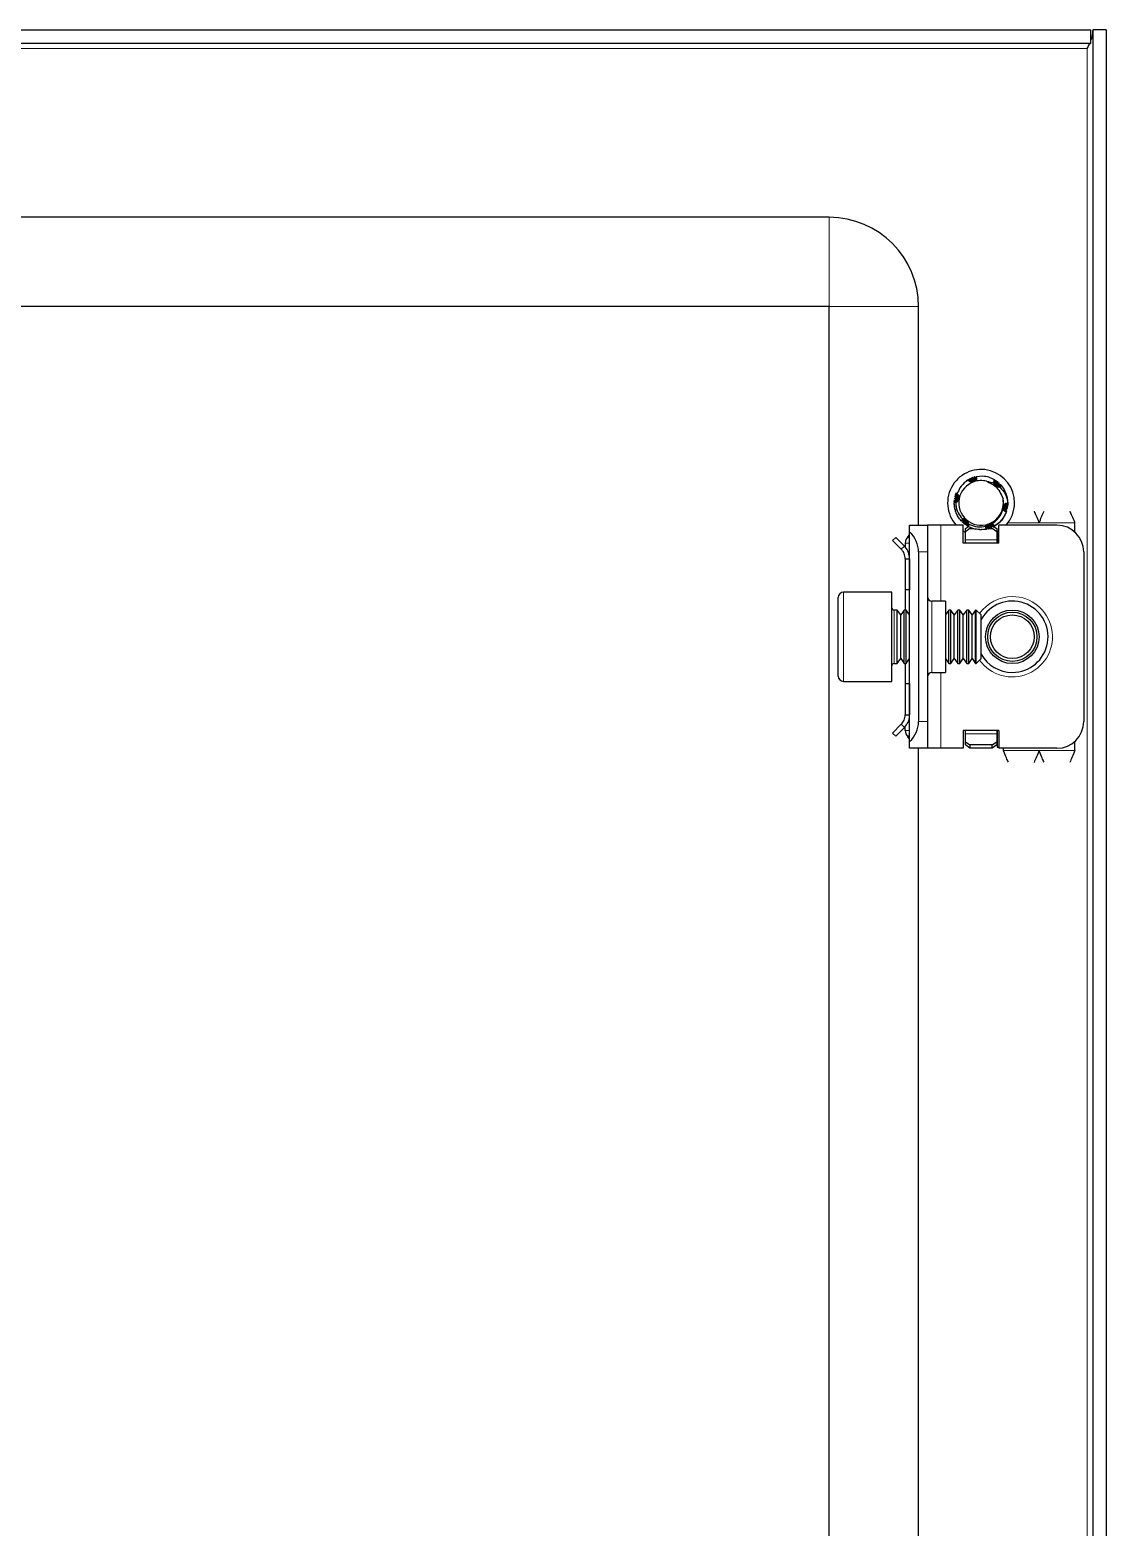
# Model space of a CAD drawing. Header units: millimetres. Extents: x -222 to 959, y -583 to 1023.
# Drawn here: x 838 to 958.6, y 632.6 to 800.4 of the extents above; entities that cross this region are included whole.
import ezdxf

# ---------------------------------------------------------------- set-up
doc = ezdxf.new("R2010")
doc.units = ezdxf.units.MM

msp = doc.modelspace()

# ---------------------------------------------------------------- linework, layer by layer
at = {"color": 7, "linetype": 'Continuous', "lineweight": 25}
for p, q in [((714.29, 800.39), (956.89, 800.39)), ((956.89, 798.89), (956.89, 800.39)), ((957.09, 800.39), (957.09, -360.61)), ((958.59, 800.39), (957.09, 800.39)), ((958.59, 800.39), (958.59, -360.61)), ((714.29, 798.89), (956.89, 798.89)), ((956.73, 798.89), (956.49, 798.29)), ((927.59, 779.39), (743.59, 779.39)), ((927.59, 769.39), (743.59, 769.39)), ((927.59, -329.61), (927.59, 769.39)), ((937.59, 744.89), (937.59, 769.39)), ((942.96, 749.91), (943.17, 750.02)), ((943.14, 750.01), (943.1, 749.99)), ((943.14, 749.94), (943.1, 749.99)), ((943.14, 750.01), (943.36, 750.1)), ((943.32, 750.11), (943.28, 750.09)), ((943.51, 750.19), (943.47, 750.17)), ((943.51, 750.19), (943.74, 750.26)), ((943.71, 750.26), (943.66, 750.24)), ((943.9, 750.31), (943.85, 750.3)), ((944.79, 750.38), (944.04, 750.31)), ((946.28, 749.86), (946.24, 749.89)), ((941.67, 748.09), (941.75, 748.33)), ((941.72, 748.28), (941.71, 748.24)), ((946.45, 749.74), (946.41, 749.77)), ((946.61, 749.61), (946.57, 749.64)), ((946.75, 749.47), (946.72, 749.5)), ((946.75, 749.47), (946.87, 749.33)), ((946.86, 749.35), (946.85, 749.36)), ((946.88, 748.26), (947.05, 747.84)), ((941.59, 747.48), (941.62, 747.74)), ((941.59, 747.28), (941.61, 747.52)), ((941.59, 747.48), (941.59, 747.43)), ((941.59, 747.28), (941.59, 747.23)), ((941.6, 747.69), (941.6, 747.64)), ((941.6, 747.08), (941.61, 747.03)), ((941.63, 747.89), (941.62, 747.84)), ((941.63, 746.89), (941.64, 746.84)), ((941.67, 748.09), (941.66, 748.04)), ((941.67, 746.7), (941.68, 746.66)), ((941.72, 746.52), (941.73, 746.48)), ((947.48, 746.59), (947.49, 746.63)), ((947.58, 747.19), (947.52, 746.88)), ((947.53, 746.78), (947.54, 746.83)), ((947.56, 746.99), (947.57, 747.03)), ((947.58, 747.19), (947.58, 747.24)), ((947.59, 747.39), (947.59, 747.38)), ((936.59, 744.89), (938.59, 744.89)), ((936.59, 744.12), (936.59, 744.89)), ((938.59, 744.89), (938.59, 741.89)), ((940.09, 744.89), (938.59, 744.89)), ((942.59, 744.89), (940.09, 744.89)), ((941.77, 746.35), (941.78, 746.34)), ((942.36, 745.38), (942.39, 745.34)), ((942.5, 745.24), (942.53, 745.2)), ((942.59, 742.89), (942.59, 744.89)), ((942.65, 745.1), (942.68, 745.07)), ((942.81, 744.97), (942.85, 744.94)), ((942.98, 744.86), (943.02, 744.83)), ((943.16, 744.75), (943.02, 744.87)), ((946.59, 742.89), (946.59, 744.89)), ((953.09, 744.89), (946.59, 744.89)), ((946.83, 745.46), (946.71, 745.27)), ((947.36, 746.27), (947.25, 746.08)), ((947.37, 746.27), (947.27, 746.09)), ((947.42, 746.41), (947.44, 746.45)), ((955.09, 744.12), (955.09, 745.14)), ((935.03, 743.53), (934.67, 743.17)), ((935.65, 742.2), (934.67, 743.17)), ((936, 742.55), (935.03, 743.53)), ((936.38, 743.59), (936.59, 743.8)), ((936.59, 720.65), (936.59, 744.12)), ((942.84, 744.07), (942.59, 744.22)), ((942.84, 744.51), (943.18, 744.75)), ((943.34, 744.51), (942.84, 744.16)), ((942.84, 744.16), (942.84, 744.51)), ((942.84, 743.24), (942.84, 744.16)), ((942.84, 742.89), (942.84, 743.24)), ((943.16, 744.75), (943.2, 744.73)), ((943.34, 744.51), (943.74, 744.51)), ((943.51, 744.59), (943.56, 744.57)), ((943.69, 744.53), (943.73, 744.51)), ((943.87, 744.48), (943.91, 744.46)), ((945.04, 744.43), (944.85, 744.4)), ((945.19, 744.45), (945.23, 744.46)), ((945.43, 744.51), (945.84, 744.51)), ((946.34, 744.16), (945.84, 744.51)), ((945.93, 744.8), (946.34, 744.51)), ((946.34, 744.51), (946.34, 744.16)), ((946.34, 744.16), (946.34, 743.24)), ((946.34, 743.24), (946.34, 742.89)), ((946.59, 744.22), (946.39, 744.1)), ((946.39, 744.1), (946.39, 742.89)), ((935.65, 742.2), (936, 742.55)), ((936.09, 742.89), (936.09, 742.49)), ((937.59, 741.89), (937.59, 722.89)), ((938.59, 741.89), (938.59, 722.89)), ((946.59, 742.89), (942.59, 742.89)), ((956.09, 741.89), (956.09, 722.89)), ((936.09, 741.14), (936.59, 741.14)), ((936.09, 741.14), (936.09, 737.64)), ((936.59, 741.14), (936.59, 737.64)), ((928.59, 727.99), (928.59, 736.79)), ((934.59, 737.39), (929.19, 737.39)), ((934.59, 727.39), (934.59, 737.39)), ((936.59, 737.64), (936.09, 737.64)), ((936.09, 737.64), (936.09, 735.39)), ((935.2, 735.39), (934.84, 735.39)), ((935.59, 734.83), (935.2, 735.39)), ((935.2, 734.92), (935.2, 735.39)), ((935.2, 729.39), (935.2, 734.92)), ((935.98, 735.39), (935.59, 734.83)), ((935.59, 734.45), (935.59, 734.83)), ((936.2, 735.39), (935.98, 735.39)), ((935.98, 734.92), (935.98, 735.39)), ((935.98, 729.39), (935.98, 734.92)), ((936.59, 734.83), (936.2, 735.39)), ((936.2, 734.92), (936.2, 735.39)), ((936.2, 729.39), (936.2, 734.92)), ((940.59, 736.39), (939.09, 736.39)), ((940.59, 736.39), (940.59, 728.39)), ((940.98, 735.39), (940.59, 734.83)), ((941.2, 735.39), (940.98, 735.39)), ((940.98, 734.92), (940.98, 735.39)), ((940.98, 729.39), (940.98, 734.92)), ((941.59, 734.83), (941.2, 735.39)), ((941.2, 734.92), (941.2, 735.39)), ((941.2, 729.39), (941.2, 734.92)), ((941.98, 735.39), (941.59, 734.83)), ((941.59, 734.45), (941.59, 734.83)), ((942.2, 735.39), (941.98, 735.39)), ((941.98, 734.92), (941.98, 735.39)), ((941.98, 729.39), (941.98, 734.92)), ((942.59, 734.83), (942.2, 735.39)), ((942.2, 734.92), (942.2, 735.39)), ((942.2, 729.39), (942.2, 734.92)), ((942.98, 735.39), (942.59, 734.83)), ((942.59, 734.45), (942.59, 734.83)), ((943.2, 735.39), (942.98, 735.39)), ((942.98, 734.92), (942.98, 735.39)), ((942.98, 729.39), (942.98, 734.92)), ((943.59, 734.83), (943.2, 735.39)), ((943.2, 734.92), (943.2, 735.39)), ((943.2, 729.39), (943.2, 734.92)), ((943.98, 735.39), (943.59, 734.83)), ((943.59, 734.45), (943.59, 734.83)), ((944.03, 735.39), (943.98, 735.39)), ((943.98, 734.92), (943.98, 735.39)), ((943.98, 729.39), (943.98, 734.92)), ((944.59, 734.83), (944.03, 735.39)), ((944.03, 729.39), (944.03, 735.39)), ((944.59, 729.94), (944.59, 734.83)), ((935.59, 729.94), (935.59, 734.45)), ((941.59, 729.94), (941.59, 734.45)), ((942.59, 729.94), (942.59, 734.45)), ((943.59, 729.94), (943.59, 734.45)), ((935.2, 729.39), (935.59, 729.94)), ((935.59, 729.94), (935.98, 729.39)), ((936.2, 729.39), (936.59, 729.94)), ((940.59, 729.94), (940.98, 729.39)), ((941.2, 729.39), (941.59, 729.94)), ((941.59, 729.94), (941.98, 729.39)), ((942.2, 729.39), (942.59, 729.94)), ((942.59, 729.94), (942.98, 729.39)), ((943.2, 729.39), (943.59, 729.94)), ((943.59, 729.94), (943.98, 729.39)), ((944.03, 729.39), (944.59, 729.94)), ((934.84, 729.39), (935.2, 729.39)), ((935.98, 729.39), (936.2, 729.39)), ((936.09, 729.39), (936.09, 727.14)), ((939.09, 728.39), (940.59, 728.39)), ((940.98, 729.39), (941.2, 729.39)), ((941.98, 729.39), (942.2, 729.39)), ((942.98, 729.39), (943.2, 729.39)), ((943.98, 729.39), (944.03, 729.39)), ((929.19, 727.39), (934.59, 727.39)), ((936.09, 727.14), (936.59, 727.14)), ((936.09, 727.14), (936.09, 723.64)), ((936.59, 727.14), (936.59, 723.64)), ((936.09, 723.64), (936.59, 723.64)), ((935.65, 722.58), (934.67, 721.6)), ((935.03, 721.25), (934.67, 721.6)), ((936, 722.22), (935.03, 721.25)), ((935.65, 722.58), (936, 722.22)), ((936.09, 721.89), (936.09, 722.35)), ((938.59, 722.89), (938.59, 719.89)), ((946.59, 721.89), (942.59, 721.89)), ((942.59, 721.89), (942.59, 719.89)), ((942.84, 721.53), (942.84, 721.89)), ((942.84, 720.62), (942.84, 721.53)), ((946.34, 721.89), (946.34, 721.53)), ((946.34, 721.53), (946.34, 720.62)), ((946.39, 721.89), (946.39, 720.01)), ((946.59, 721.89), (946.59, 719.89)), ((936.59, 720.97), (936.38, 721.18)), ((936.59, 719.89), (936.59, 720.65)), ((938.59, 719.89), (936.59, 719.89)), ((937.59, -280.11), (937.59, 719.89)), ((940.09, 719.89), (938.59, 719.89)), ((942.59, 719.89), (940.09, 719.89)), ((942.84, 720.27), (942.84, 720.62)), ((942.84, 720.62), (943.34, 720.27)), ((943.34, 719.91), (942.84, 720.27)), ((943.34, 720.27), (943.34, 719.91)), ((945.84, 720.27), (943.34, 720.27)), ((945.84, 719.91), (943.34, 719.91)), ((945.84, 720.27), (946.34, 720.62)), ((945.84, 719.91), (945.84, 720.27)), ((946.34, 720.27), (945.84, 719.91)), ((946.34, 720.62), (946.34, 720.27)), ((946.39, 720.01), (946.59, 720.01)), ((953.09, 719.89), (946.59, 719.89)), ((947.09, 719.64), (947.09, 719.89)), ((955.09, 719.64), (955.09, 720.65))]:
    msp.add_line(p, q, dxfattribs=at)
at = {"color": 8, "linetype": 'Continuous', "lineweight": 18}
for p, q in [((714.69, 798.29), (956.49, 798.29)), ((956.49, 798.29), (956.49, -358.51)), ((927.59, 769.39), (927.59, 779.39)), ((927.59, 769.39), (937.59, 769.39)), ((940.09, 744.89), (940.09, 736.39)), ((947.59, 745.14), (951.09, 745.14)), ((955.09, 745.14), (951.09, 745.14)), ((936.59, 743.39), (936.38, 743.59)), ((946.34, 743.24), (942.84, 743.24)), ((936.59, 742.89), (936.09, 742.89)), ((938.59, 741.89), (937.59, 741.89)), ((929.19, 737.39), (929.19, 727.39)), ((934.84, 735.39), (934.84, 730.77)), ((939.09, 736.39), (939.09, 728.39)), ((934.84, 730.77), (934.84, 729.39)), ((940.09, 728.39), (940.09, 719.89)), ((936.59, 721.89), (936.09, 721.89)), ((936.59, 721.39), (936.38, 721.18)), ((937.59, 722.89), (938.59, 722.89)), ((942.84, 721.53), (946.34, 721.53)), ((951.09, 719.64), (947.09, 719.64)), ((955.09, 719.64), (951.09, 719.64))]:
    msp.add_line(p, q, dxfattribs=at)
at = {"color": 7, "linetype": 'Continuous', "lineweight": 25}
for radius in [3, 2.76, 2.45]:
    msp.add_circle((948.09, 732.39), radius, dxfattribs=at)
for centre, radius, start, end in [((927.59, 769.39), 10, 0, 90), ((944.59, 747.39), 3.75, 0, 221.8103), ((944.59, 747.39), 2.5, 75.8881, 108.5944), ((944.59, 747.39), 3, 59.9286, 86.2193), ((944.59, 747.39), 2.5, 108.5944, 168.5944), ((944.59, 747.39), 3, 0, 40.7437), ((944.59, 747.39), 2.5, 168.5944, 228.5944), ((944.59, 747.39), 2.5, 288.5944, 348.5944), ((944.59, 747.39), 2.5, 348.5944, 10.5165), ((944.59, 747.39), 3.75, 318.1897, 0), ((944.59, 747.39), 2.5, 228.5944, 288.5944), ((953.09, 741.89), 3, 360, 90), ((937.09, 742.89), 1, 135, 180), ((934.59, 741.89), 3, 360, 48.1897), ((929.19, 736.79), 0.6, 90, 180), ((939.09, 736.89), 0.5, 180, 270), ((934.84, 735.64), 0.25, 180, 270), ((948.09, 732.39), 4, 270, 151.045), ((948.09, 732.39), 4, 208.955, 270), ((934.84, 729.14), 0.25, 90, 180), ((939.09, 727.89), 0.5, 90, 180), ((929.19, 727.99), 0.6, 180, 270), ((937.09, 721.89), 1, 180, 225), ((934.59, 722.89), 3, 311.8103, 360), ((953.09, 722.89), 3, 270, 360)]:
    msp.add_arc(centre, radius, start, end, dxfattribs=at)
at = {"color": 8, "linetype": 'Continuous', "lineweight": 18}
for start, end in [(215.4622, 90), (90, 144.5378)]:
    msp.add_arc((948.09, 732.39), 4.5, start, end, dxfattribs=at)
at = {"color": 7, "linetype": 'Continuous', "lineweight": 25}
for points, knots in [([(957.09, 800.39), (957.08, 800.21), (957.05, 799.84), (956.97, 799.47), (956.89, 799.28), (956.89, 799.27)], [0, 0, 0, 0, 0.48755, 0.97507, 1, 1, 1, 1]), ([(943.13, 749.94), (943.05, 749.89), (942.7, 749.66), (942.21, 749.15), (941.99, 748.6), (941.89, 748.36)], [0, 0, 0, 0, 0.128781, 0.613629, 1, 1, 1, 1]), ([(943.79, 749.76), (943.78, 749.75), (943.73, 749.74), (943.65, 749.73), (943.55, 749.73), (943.46, 749.74), (943.38, 749.76), (943.3, 749.8), (943.22, 749.85), (943.16, 749.89), (943.13, 749.93), (943.13, 749.94)], [0, 0, 0, 0, 0.04296, 0.1733, 0.274263, 0.401081, 0.527716, 0.654259, 0.780759, 0.936852, 1, 1, 1, 1]), ([(943.14, 750.01), (943.17, 750), (943.23, 749.96), (943.3, 749.89), (943.34, 749.82), (943.36, 749.78), (943.36, 749.77)], [0, 0, 0, 0, 0.319514, 0.608493, 0.891527, 1, 1, 1, 1]), ([(943.43, 749.75), (943.43, 749.75), (943.43, 749.79), (943.42, 749.85), (943.39, 749.94), (943.34, 750.02), (943.3, 750.07), (943.28, 750.09)], [0, 0, 0, 0, 0.00279, 0.269575, 0.536371, 0.765499, 1, 1, 1, 1]), ([(943.32, 750.11), (943.35, 750.09), (943.41, 750.04), (943.47, 749.97), (943.51, 749.89), (943.54, 749.81), (943.54, 749.75), (943.54, 749.73)], [0, 0, 0, 0, 0.234253, 0.442787, 0.646465, 0.841043, 1, 1, 1, 1]), ([(943.58, 749.73), (943.58, 749.76), (943.59, 749.82), (943.58, 749.92), (943.56, 750.01), (943.52, 750.1), (943.49, 750.15), (943.47, 750.17)], [0, 0, 0, 0, 0.181695, 0.396783, 0.61186, 0.803681, 1, 1, 1, 1]), ([(943.51, 750.19), (943.54, 750.16), (943.59, 750.12), (943.64, 750.03), (943.67, 749.95), (943.69, 749.87), (943.69, 749.8), (943.68, 749.75), (943.68, 749.73)], [0, 0, 0, 0, 0.208724, 0.39105, 0.568219, 0.73683, 0.894853, 1, 1, 1, 1]), ([(943.7, 749.74), (943.7, 749.74), (943.72, 749.78), (943.73, 749.86), (943.74, 749.96), (943.73, 750.06), (943.71, 750.15), (943.68, 750.21), (943.66, 750.24)], [0, 0, 0, 0, 0.043388, 0.23288, 0.422274, 0.611632, 0.803279, 1, 1, 1, 1]), ([(943.71, 750.26), (943.73, 750.23), (943.77, 750.18), (943.81, 750.09), (943.83, 750), (943.83, 749.92), (943.82, 749.85), (943.8, 749.79), (943.79, 749.76), (943.78, 749.76)], [0, 0, 0, 0, 0.198483, 0.367712, 0.531083, 0.685778, 0.830503, 0.965152, 1, 1, 1, 1]), ([(944.04, 750.31), (944.05, 750.29), (944.07, 750.25), (944.08, 750.17), (944.09, 750.09), (944.07, 750.02), (944.03, 749.93), (943.97, 749.85), (943.88, 749.79), (943.82, 749.77), (943.79, 749.76)], [0, 0, 0, 0, 0.098631, 0.238541, 0.378532, 0.49895, 0.601027, 0.777401, 0.9101, 1, 1, 1, 1]), ([(943.81, 749.78), (943.82, 749.8), (943.85, 749.85), (943.88, 749.93), (943.9, 750.03), (943.9, 750.16), (943.87, 750.24), (943.85, 750.3)], [0, 0, 0, 0, 0.13286, 0.29106, 0.491007, 0.69089, 1, 1, 1, 1]), ([(943.9, 750.31), (943.91, 750.28), (943.94, 750.23), (943.97, 750.15), (943.97, 750.06), (943.97, 749.98), (943.94, 749.89), (943.9, 749.83), (943.87, 749.79)], [0, 0, 0, 0, 0.16279, 0.324686, 0.479688, 0.626058, 0.76302, 1, 1, 1, 1]), ([(943.89, 749.81), (943.9, 749.81), (943.92, 749.84), (943.96, 749.89), (944, 749.97), (944.03, 750.06), (944.05, 750.16), (944.05, 750.24), (944.04, 750.29), (944.04, 750.31)], [0, 0, 0, 0, 0.036757, 0.196192, 0.355485, 0.51469, 0.719746, 0.882005, 1, 1, 1, 1]), ([(946.05, 749.57), (946.05, 749.59), (946.04, 749.64), (946.03, 749.71), (946.03, 749.8), (946.05, 749.89), (946.08, 749.95), (946.09, 749.98)], [0, 0, 0, 0, 0.113604, 0.31095, 0.508229, 0.75166, 1, 1, 1, 1]), ([(946.11, 749.97), (946.11, 749.94), (946.11, 749.87), (946.08, 749.77), (946.05, 749.71), (946.04, 749.69), (946.04, 749.69)], [0, 0, 0, 0, 0.357139, 0.680979, 0.998183, 1, 1, 1, 1]), ([(946.05, 749.6), (946.07, 749.62), (946.12, 749.65), (946.17, 749.73), (946.22, 749.81), (946.23, 749.86), (946.24, 749.89)], [0, 0, 0, 0, 0.228254, 0.510351, 0.752319, 1, 1, 1, 1]), ([(946.08, 749.97), (946.13, 749.95), (946.19, 749.94), (946.23, 749.89), (946.24, 749.89)], [0, 0, 0, 0, 0.802453, 1, 1, 1, 1]), ([(941.71, 748.22), (941.72, 748.24), (941.74, 748.36), (941.79, 748.46), (941.83, 748.54)], [0, 0, 0, 0, 0.218168, 1, 1, 1, 1]), ([(942.13, 747.93), (942.12, 747.95), (942.1, 747.99), (942.04, 748.06), (941.97, 748.13), (941.88, 748.18), (941.8, 748.22), (941.74, 748.23), (941.71, 748.24)], [0, 0, 0, 0, 0.112687, 0.266978, 0.464332, 0.661607, 0.829157, 1, 1, 1, 1]), ([(941.72, 748.28), (941.75, 748.28), (941.81, 748.28), (941.9, 748.25), (941.97, 748.22), (942.03, 748.17), (942.08, 748.11), (942.12, 748.06), (942.14, 748.01), (942.14, 748)], [0, 0, 0, 0, 0.164802, 0.328662, 0.485343, 0.633184, 0.771489, 0.900657, 1, 1, 1, 1]), ([(941.89, 748.36), (941.89, 748.35), (941.92, 748.34), (941.97, 748.32), (942.04, 748.27), (942.08, 748.21), (942.12, 748.14), (942.15, 748.04), (942.15, 747.94), (942.14, 747.89), (942.14, 747.88)], [0, 0, 0, 0, 0.022761, 0.192243, 0.346896, 0.477535, 0.588677, 0.783334, 0.968624, 1, 1, 1, 1]), ([(942.16, 747.95), (942.15, 747.99), (942.14, 748.05), (942.1, 748.13), (942.05, 748.21), (941.99, 748.28), (941.94, 748.32), (941.9, 748.35), (941.89, 748.36)], [0, 0, 0, 0, 0.182737, 0.363423, 0.543947, 0.724373, 0.904747, 1, 1, 1, 1]), ([(945.2, 749.81), (945.48, 749.76), (945.78, 749.71), (946.04, 749.58), (946.05, 749.57)], [0, 0, 0, 0, 0.965671, 1, 1, 1, 1]), ([(945.2, 749.81), (945.29, 749.77), (945.43, 749.72), (945.55, 749.64), (945.6, 749.62)], [0, 0, 0, 0, 0.6817331, 1, 1, 1, 1]), ([(945.6, 749.62), (945.67, 749.58), (945.99, 749.43), (946.5, 749.01), (946.75, 748.51), (946.88, 748.26)], [0, 0, 0, 0, 0.130652, 0.560007, 1, 1, 1, 1]), ([(946.66, 749.17), (946.64, 749.17), (946.6, 749.15), (946.51, 749.15), (946.41, 749.16), (946.32, 749.2), (946.24, 749.25), (946.16, 749.33), (946.09, 749.45), (946.06, 749.54), (946.05, 749.57)], [0, 0, 0, 0, 0.073646, 0.169563, 0.351373, 0.438893, 0.519676, 0.682906, 0.8512, 1, 1, 1, 1]), ([(946.28, 749.86), (946.28, 749.83), (946.27, 749.76), (946.24, 749.67), (946.19, 749.59), (946.14, 749.53), (946.1, 749.5), (946.08, 749.49)], [0, 0, 0, 0, 0.240212, 0.454711, 0.664287, 0.864517, 1, 1, 1, 1]), ([(946.1, 749.45), (946.12, 749.46), (946.18, 749.49), (946.25, 749.54), (946.32, 749.61), (946.38, 749.69), (946.4, 749.74), (946.41, 749.77)], [0, 0, 0, 0, 0.172104, 0.391099, 0.610089, 0.802801, 1, 1, 1, 1]), ([(946.45, 749.74), (946.44, 749.7), (946.43, 749.64), (946.38, 749.55), (946.33, 749.48), (946.27, 749.42), (946.21, 749.38), (946.16, 749.37), (946.14, 749.37)], [0, 0, 0, 0, 0.209239, 0.392702, 0.571062, 0.740844, 0.899958, 1, 1, 1, 1]), ([(946.16, 749.35), (946.17, 749.35), (946.21, 749.35), (946.28, 749.38), (946.38, 749.42), (946.45, 749.48), (946.52, 749.56), (946.55, 749.61), (946.57, 749.64)], [0, 0, 0, 0, 0.0505, 0.241124, 0.431653, 0.622154, 0.808692, 1, 1, 1, 1]), ([(946.61, 749.61), (946.59, 749.57), (946.57, 749.51), (946.52, 749.43), (946.45, 749.37), (946.39, 749.33), (946.31, 749.3), (946.26, 749.28), (946.22, 749.28), (946.22, 749.28)], [0, 0, 0, 0, 0.198035, 0.367663, 0.531495, 0.686664, 0.831818, 0.981917, 1, 1, 1, 1]), ([(946.23, 749.27), (946.24, 749.27), (946.27, 749.26), (946.34, 749.27), (946.42, 749.29), (946.51, 749.33), (946.58, 749.37), (946.66, 749.43), (946.7, 749.48), (946.72, 749.5)], [0, 0, 0, 0, 0.0182814, 0.1756388, 0.3328957, 0.4900969, 0.6472739, 0.8216323, 1, 1, 1, 1]), ([(946.75, 749.47), (946.73, 749.44), (946.71, 749.39), (946.65, 749.33), (946.58, 749.27), (946.51, 749.24), (946.43, 749.22), (946.36, 749.21), (946.31, 749.22), (946.28, 749.23)], [0, 0, 0, 0, 0.159446, 0.318034, 0.469983, 0.61348, 0.747649, 0.872856, 1, 1, 1, 1]), ([(946.3, 749.22), (946.33, 749.21), (946.39, 749.19), (946.47, 749.2), (946.55, 749.21), (946.63, 749.23), (946.74, 749.27), (946.81, 749.33), (946.85, 749.36)], [0, 0, 0, 0, 0.149407, 0.278563, 0.407661, 0.536722, 0.727045, 1, 1, 1, 1]), ([(946.86, 749.35), (946.84, 749.32), (946.81, 749.27), (946.75, 749.22), (946.69, 749.18), (946.66, 749.17), (946.66, 749.17)], [0, 0, 0, 0, 0.315056, 0.630194, 0.945514, 1, 1, 1, 1]), ([(946.66, 749.17), (946.68, 749.15), (946.93, 748.92), (947.27, 748.46), (947.51, 747.85), (947.57, 747.51), (947.59, 747.39)], [0, 0, 0, 0, 0.050685, 0.485619, 0.826643, 1, 1, 1, 1]), ([(941.59, 747.48), (941.62, 747.5), (941.68, 747.53), (941.78, 747.55), (941.87, 747.56), (941.92, 747.55), (941.94, 747.54)], [0, 0, 0, 0, 0.293779, 0.558982, 0.818494, 1, 1, 1, 1]), ([(941.81, 747.46), (941.8, 747.46), (941.75, 747.46), (941.67, 747.46), (941.62, 747.44), (941.59, 747.43)], [0, 0, 0, 0, 0.236131, 0.613435, 1, 1, 1, 1]), ([(942.36, 745.38), (942.24, 745.53), (941.96, 745.88), (941.67, 746.54), (941.62, 747.05), (941.59, 747.3)], [0, 0, 0, 0, 0.274163, 0.639603, 1, 1, 1, 1]), ([(941.6, 747.69), (941.64, 747.7), (941.7, 747.73), (941.8, 747.74), (941.89, 747.74), (941.97, 747.71), (942.03, 747.69), (942.05, 747.68), (942.05, 747.68)], [0, 0, 0, 0, 0.227908, 0.430276, 0.627707, 0.816134, 0.99284, 1, 1, 1, 1]), ([(941.98, 747.59), (941.98, 747.59), (941.94, 747.61), (941.87, 747.64), (941.78, 747.65), (941.68, 747.66), (941.63, 747.64), (941.6, 747.64)], [0, 0, 0, 0, 0.0501556, 0.3045132, 0.5588802, 0.7769031, 1, 1, 1, 1]), ([(941.7, 746.64), (941.68, 746.69), (941.62, 746.84), (941.61, 747), (941.6, 747.12)], [0, 0, 0, 0, 0.28291, 1, 1, 1, 1]), ([(942.07, 747.7), (942.04, 747.72), (941.99, 747.77), (941.9, 747.81), (941.81, 747.84), (941.71, 747.85), (941.65, 747.85), (941.62, 747.84)], [0, 0, 0, 0, 0.19243, 0.403622, 0.614801, 0.805152, 1, 1, 1, 1]), ([(941.63, 747.89), (941.67, 747.9), (941.73, 747.92), (941.83, 747.92), (941.92, 747.91), (941.99, 747.88), (942.06, 747.84), (942.09, 747.8), (942.11, 747.79)], [0, 0, 0, 0, 0.205811, 0.38496, 0.558827, 0.724121, 0.878934, 1, 1, 1, 1]), ([(942.09, 747.84), (942.07, 747.86), (942.03, 747.91), (941.95, 747.97), (941.86, 748.01), (941.76, 748.04), (941.7, 748.04), (941.66, 748.04)], [0, 0, 0, 0, 0.183111, 0.381533, 0.579913, 0.787111, 1, 1, 1, 1]), ([(941.67, 748.09), (941.71, 748.1), (941.77, 748.1), (941.87, 748.09), (941.95, 748.06), (942.02, 748.02), (942.08, 747.97), (942.11, 747.93), (942.12, 747.92)], [0, 0, 0, 0, 0.207037, 0.38272, 0.55212, 0.712365, 0.86221, 1, 1, 1, 1]), ([(941.9, 746.09), (941.88, 746.12), (941.79, 746.26), (941.74, 746.42), (941.71, 746.55)], [0, 0, 0, 0, 0.192577, 1, 1, 1, 1]), ([(942.14, 747.88), (942.13, 747.85), (942.11, 747.77), (942.06, 747.67), (941.99, 747.59), (941.92, 747.53), (941.85, 747.47), (941.8, 747.44), (941.76, 747.43), (941.75, 747.43)], [0, 0, 0, 0, 0.125166, 0.336769, 0.488675, 0.640371, 0.791962, 0.943503, 1, 1, 1, 1]), ([(941.75, 747.43), (941.76, 747.35), (941.77, 746.96), (941.95, 746.29), (942.32, 745.81), (942.49, 745.59)], [0, 0, 0, 0, 0.108003, 0.585763, 1, 1, 1, 1]), ([(945.75, 745.03), (945.81, 745.06), (946.13, 745.25), (946.63, 745.71), (946.93, 746.3), (947.02, 746.64), (947.04, 746.7)], [0, 0, 0, 0, 0.104785, 0.513079, 0.918136, 1, 1, 1, 1]), ([(947.04, 746.7), (947.03, 746.73), (947.02, 746.8), (947.03, 746.86), (947.04, 746.89)], [0, 0, 0, 0, 0.544473, 1, 1, 1, 1]), ([(947.48, 746.59), (947.45, 746.59), (947.39, 746.58), (947.3, 746.6), (947.22, 746.63), (947.15, 746.67), (947.1, 746.73), (947.06, 746.78), (947.04, 746.82), (947.03, 746.83)], [0, 0, 0, 0, 0.165667, 0.330522, 0.488809, 0.638525, 0.778629, 0.909213, 1, 1, 1, 1]), ([(947.42, 746.41), (947.39, 746.41), (947.34, 746.42), (947.26, 746.45), (947.19, 746.49), (947.13, 746.54), (947.09, 746.6), (947.05, 746.67), (947.03, 746.72), (947.03, 746.75), (947.03, 746.76)], [0, 0, 0, 0, 0.154027, 0.307095, 0.452862, 0.590123, 0.718565, 0.838856, 0.95247, 1, 1, 1, 1]), ([(947.04, 746.89), (947.04, 746.9), (947.05, 746.95), (947.07, 747), (947.09, 747.04), (947.1, 747.05)], [0, 0, 0, 0, 0.157682, 0.8030401, 1, 1, 1, 1]), ([(947.1, 747.05), (947.1, 747.16), (947.12, 747.43), (947.07, 747.69), (947.05, 747.84)], [0, 0, 0, 0, 0.4085207, 1, 1, 1, 1]), ([(947.53, 746.78), (947.49, 746.78), (947.43, 746.76), (947.33, 746.77), (947.25, 746.79), (947.17, 746.82), (947.11, 746.87), (947.08, 746.9), (947.06, 746.92)], [0, 0, 0, 0, 0.208898, 0.388587, 0.562428, 0.727295, 0.881578, 1, 1, 1, 1]), ([(947.06, 746.89), (947.08, 746.87), (947.11, 746.83), (947.17, 746.77), (947.24, 746.71), (947.32, 746.67), (947.4, 746.64), (947.46, 746.64), (947.49, 746.63)], [0, 0, 0, 0, 0.137266, 0.30795, 0.478578, 0.649185, 0.822833, 1, 1, 1, 1]), ([(947.06, 746.75), (947.07, 746.74), (947.09, 746.69), (947.14, 746.63), (947.21, 746.56), (947.29, 746.51), (947.36, 746.47), (947.41, 746.46), (947.44, 746.45)], [0, 0, 0, 0, 0.076151, 0.276704, 0.47712, 0.677473, 0.837574, 1, 1, 1, 1]), ([(947.07, 747.04), (947.07, 747.03), (947.1, 746.99), (947.17, 746.94), (947.25, 746.88), (947.35, 746.85), (947.44, 746.83), (947.5, 746.83), (947.54, 746.83)], [0, 0, 0, 0, 0.069872, 0.258455, 0.446951, 0.635422, 0.81547, 1, 1, 1, 1]), ([(947.56, 746.99), (947.53, 746.97), (947.46, 746.95), (947.36, 746.95), (947.28, 746.95), (947.19, 746.98), (947.13, 747.01), (947.1, 747.04), (947.09, 747.04)], [0, 0, 0, 0, 0.214065, 0.402363, 0.585629, 0.760234, 0.923894, 1, 1, 1, 1]), ([(947.1, 747.1), (947.1, 747.11), (947.12, 747.15), (947.16, 747.2), (947.22, 747.25), (947.28, 747.3), (947.36, 747.34), (947.44, 747.37), (947.52, 747.38), (947.57, 747.38), (947.59, 747.38)], [0, 0, 0, 0, 0.060221, 0.18113, 0.301988, 0.42281, 0.589437, 0.75603, 0.87711, 1, 1, 1, 1]), ([(947.12, 747.15), (947.15, 747.13), (947.2, 747.09), (947.29, 747.05), (947.39, 747.03), (947.48, 747.02), (947.54, 747.03), (947.57, 747.03)], [0, 0, 0, 0, 0.189173, 0.404697, 0.62022, 0.807935, 1, 1, 1, 1]), ([(947.58, 747.19), (947.55, 747.18), (947.49, 747.15), (947.39, 747.13), (947.3, 747.13), (947.21, 747.14), (947.17, 747.16), (947.15, 747.17)], [0, 0, 0, 0, 0.235039, 0.445532, 0.651268, 0.847853, 1, 1, 1, 1]), ([(947.23, 747.26), (947.26, 747.25), (947.32, 747.23), (947.41, 747.22), (947.5, 747.22), (947.56, 747.23), (947.58, 747.24)], [0, 0, 0, 0, 0.237597, 0.516729, 0.755527, 1, 1, 1, 1]), ([(947.59, 747.4), (947.56, 747.38), (947.5, 747.35), (947.4, 747.32), (947.34, 747.32), (947.32, 747.32)], [0, 0, 0, 0, 0.371226, 0.708872, 1, 1, 1, 1]), ([(947.59, 747.4), (947.59, 747.35), (947.59, 747.27), (947.58, 747.19), (947.57, 747.17)], [0, 0, 0, 0, 0.659859, 1, 1, 1, 1]), ([(942.28, 745.51), (942.24, 745.54), (942.1, 745.68), (942.01, 745.85), (941.94, 745.98)], [0, 0, 0, 0, 0.288707, 1, 1, 1, 1]), ([(942.36, 745.38), (942.38, 745.4), (942.41, 745.45), (942.48, 745.51), (942.54, 745.55), (942.62, 745.58), (942.69, 745.59), (942.76, 745.6), (942.79, 745.59), (942.81, 745.58)], [0, 0, 0, 0, 0.169226, 0.337427, 0.497935, 0.649179, 0.790582, 0.922688, 1, 1, 1, 1]), ([(942.96, 745.53), (942.94, 745.53), (942.9, 745.54), (942.8, 745.55), (942.68, 745.53), (942.57, 745.48), (942.48, 745.43), (942.42, 745.37), (942.39, 745.34)], [0, 0, 0, 0, 0.062604, 0.195119, 0.461979, 0.621574, 0.781143, 1, 1, 1, 1]), ([(942.49, 745.59), (942.49, 745.59), (942.52, 745.61), (942.57, 745.62), (942.66, 745.63), (942.76, 745.62), (942.86, 745.57), (942.91, 745.53), (942.93, 745.51)], [0, 0, 0, 0, 0.045866, 0.230744, 0.387461, 0.658246, 0.861978, 1, 1, 1, 1]), ([(942.85, 745.58), (942.82, 745.59), (942.76, 745.61), (942.66, 745.62), (942.57, 745.61), (942.52, 745.6), (942.49, 745.59)], [0, 0, 0, 0, 0.251795, 0.502165, 0.752314, 1, 1, 1, 1]), ([(942.5, 745.24), (942.51, 745.27), (942.54, 745.33), (942.6, 745.4), (942.66, 745.46), (942.73, 745.5), (942.82, 745.53), (942.88, 745.52), (942.92, 745.52)], [0, 0, 0, 0, 0.1946356, 0.358964, 0.5171225, 0.6665222, 0.8061836, 1, 1, 1, 1]), ([(942.94, 745.47), (942.91, 745.46), (942.84, 745.45), (942.75, 745.41), (942.67, 745.36), (942.59, 745.29), (942.55, 745.23), (942.53, 745.2)], [0, 0, 0, 0, 0.190996, 0.383798, 0.576553, 0.78528, 1, 1, 1, 1]), ([(942.65, 745.1), (942.66, 745.14), (942.68, 745.2), (942.72, 745.28), (942.78, 745.35), (942.85, 745.4), (942.91, 745.43), (942.94, 745.44), (942.96, 745.44)], [0, 0, 0, 0, 0.219212, 0.409339, 0.593597, 0.768568, 0.932394, 1, 1, 1, 1]), ([(943.04, 745.38), (943.04, 745.38), (943.01, 745.37), (942.95, 745.34), (942.86, 745.29), (942.79, 745.23), (942.72, 745.15), (942.7, 745.1), (942.68, 745.07)], [0, 0, 0, 0, 0.002693, 0.20821, 0.413641, 0.619057, 0.807274, 1, 1, 1, 1]), ([(942.81, 744.97), (942.81, 745.01), (942.83, 745.08), (942.86, 745.17), (942.91, 745.24), (942.98, 745.3), (943.02, 745.34), (943.06, 745.35), (943.06, 745.35)], [0, 0, 0, 0, 0.222831, 0.420099, 0.612409, 0.79585, 0.967895, 1, 1, 1, 1]), ([(943.1, 745.26), (943.09, 745.25), (943.05, 745.23), (942.99, 745.18), (942.93, 745.11), (942.88, 745.03), (942.86, 744.97), (942.85, 744.94)], [0, 0, 0, 0, 0.084965, 0.329338, 0.573716, 0.784411, 1, 1, 1, 1]), ([(942.93, 745.51), (942.94, 745.5), (942.98, 745.47), (943.03, 745.41), (943.08, 745.32), (943.11, 745.24), (943.14, 745.15), (943.14, 745.1), (943.14, 745.07)], [0, 0, 0, 0, 0.066273, 0.267344, 0.423096, 0.618734, 0.814089, 1, 1, 1, 1]), ([(942.98, 744.86), (942.98, 744.89), (942.99, 744.96), (943.02, 745.06), (943.06, 745.14), (943.1, 745.19), (943.12, 745.21), (943.12, 745.21)], [0, 0, 0, 0, 0.275174, 0.522846, 0.765225, 0.99702, 1, 1, 1, 1]), ([(943.14, 745.07), (943.12, 745.04), (943.08, 745), (943.04, 744.92), (943.03, 744.86), (943.02, 744.83)], [0, 0, 0, 0, 0.3515094, 0.6718605, 1, 1, 1, 1]), ([(943.14, 745.07), (943.2, 745.03), (943.53, 744.86), (944.2, 744.67), (944.82, 744.71), (945.12, 744.78), (945.12, 744.78)], [0, 0, 0, 0, 0.102158, 0.551599, 0.99962, 1, 1, 1, 1]), ([(943.22, 745.04), (943.22, 745.04), (943.22, 745.01), (943.21, 744.94), (943.19, 744.85), (943.16, 744.79), (943.14, 744.76)], [0, 0, 0, 0, 0.058255, 0.305509, 0.64716, 1, 1, 1, 1]), ([(943.16, 744.75), (943.16, 744.79), (943.16, 744.86), (943.18, 744.95), (943.2, 745.01), (943.21, 745.03)], [0, 0, 0, 0, 0.371432, 0.710618, 1, 1, 1, 1]), ([(945.12, 744.78), (945.13, 744.8), (945.15, 744.85), (945.21, 744.92), (945.3, 744.99), (945.36, 745.01), (945.39, 745.02)], [0, 0, 0, 0, 0.153621, 0.528305, 0.811762, 1, 1, 1, 1]), ([(945.26, 744.96), (945.24, 744.94), (945.19, 744.89), (945.15, 744.83), (945.13, 744.8), (945.12, 744.78)], [0, 0, 0, 0, 0.41332, 0.833507, 1, 1, 1, 1]), ([(945.19, 744.45), (945.18, 744.47), (945.15, 744.53), (945.14, 744.61), (945.13, 744.69), (945.15, 744.77), (945.18, 744.86), (945.23, 744.92), (945.26, 744.95)], [0, 0, 0, 0, 0.162579, 0.32416, 0.478216, 0.623372, 0.759205, 1, 1, 1, 1]), ([(945.3, 744.95), (945.3, 744.95), (945.26, 744.91), (945.23, 744.82), (945.21, 744.71), (945.2, 744.62), (945.21, 744.54), (945.22, 744.48), (945.23, 744.46)], [0, 0, 0, 0, 0.001313, 0.309582, 0.493731, 0.677835, 0.837663, 1, 1, 1, 1]), ([(945.37, 744.49), (945.35, 744.52), (945.32, 744.58), (945.29, 744.67), (945.27, 744.75), (945.28, 744.83), (945.3, 744.9), (945.32, 744.96), (945.34, 744.99), (945.35, 745)], [0, 0, 0, 0, 0.195461, 0.359649, 0.517607, 0.666788, 0.806268, 0.936243, 1, 1, 1, 1]), ([(945.41, 745), (945.4, 744.98), (945.38, 744.93), (945.36, 744.84), (945.36, 744.75), (945.37, 744.64), (945.4, 744.56), (945.42, 744.51)], [0, 0, 0, 0, 0.147065, 0.321231, 0.495346, 0.669443, 1, 1, 1, 1]), ([(945.39, 745.02), (945.4, 745.02), (945.45, 745.04), (945.53, 745.05), (945.62, 745.05), (945.69, 745.04), (945.74, 745.03), (945.75, 745.03)], [0, 0, 0, 0, 0.099011, 0.388276, 0.61301, 0.895384, 1, 1, 1, 1]), ([(945.57, 744.55), (945.54, 744.58), (945.5, 744.63), (945.45, 744.71), (945.42, 744.8), (945.42, 744.88), (945.42, 744.95), (945.43, 744.99), (945.44, 745.01)], [0, 0, 0, 0, 0.213002, 0.396975, 0.575181, 0.744364, 0.902779, 1, 1, 1, 1]), ([(945.54, 745.05), (945.54, 745.04), (945.52, 745.01), (945.51, 744.94), (945.51, 744.83), (945.53, 744.74), (945.56, 744.65), (945.59, 744.59), (945.61, 744.57)], [0, 0, 0, 0, 0.019058, 0.219488, 0.419831, 0.620151, 0.807785, 1, 1, 1, 1]), ([(945.76, 744.63), (945.73, 744.65), (945.68, 744.69), (945.62, 744.77), (945.58, 744.85), (945.56, 744.94), (945.56, 745), (945.56, 745.04), (945.57, 745.05)], [0, 0, 0, 0, 0.218347, 0.41099, 0.598711, 0.777744, 0.945667, 1, 1, 1, 1]), ([(945.67, 745.04), (945.67, 745.02), (945.66, 744.97), (945.68, 744.89), (945.7, 744.8), (945.75, 744.71), (945.78, 744.67), (945.8, 744.65)], [0, 0, 0, 0, 0.114393, 0.350182, 0.585971, 0.790611, 1, 1, 1, 1]), ([(945.95, 744.71), (945.92, 744.73), (945.86, 744.77), (945.79, 744.85), (945.75, 744.93), (945.72, 744.99), (945.71, 745.03), (945.71, 745.03)], [0, 0, 0, 0, 0.2607623, 0.4948046, 0.7237939, 0.9427899, 1, 1, 1, 1]), ([(945.77, 745.07), (945.78, 745.07), (945.82, 745.06), (945.89, 745.03), (945.96, 744.98), (946.05, 744.91), (946.09, 744.84), (946.11, 744.8)], [0, 0, 0, 0, 0.084477, 0.253367, 0.470159, 0.686909, 1, 1, 1, 1]), ([(945.83, 745.01), (945.84, 745), (945.84, 744.95), (945.88, 744.87), (945.93, 744.8), (945.97, 744.76), (945.99, 744.74)], [0, 0, 0, 0, 0.1541827, 0.4625673, 0.7280914, 1, 1, 1, 1]), ([(946.13, 744.81), (946.09, 744.83), (946.03, 744.87), (945.96, 744.93), (945.93, 744.99), (945.91, 745.01)], [0, 0, 0, 0, 0.362858, 0.693435, 1, 1, 1, 1]), ([(947.42, 746.41), (947.22, 745.98), (946.9, 745.34), (946.31, 744.94), (946.11, 744.8)], [0, 0, 0, 0, 0.6570415, 1, 1, 1, 1]), ([(946.29, 744.92), (946.28, 744.91), (946.23, 744.88), (946.18, 744.85), (946.13, 744.84)], [0, 0, 0, 0, 0.2307506, 1, 1, 1, 1]), ([(946.29, 744.92), (946.3, 744.92), (946.31, 744.93), (946.33, 744.94), (946.33, 744.95)], [0, 0, 0, 0, 0.4826873, 1, 1, 1, 1]), ([(946.45, 745.04), (946.46, 745.04), (946.47, 745.05), (946.48, 745.06), (946.49, 745.06)], [0, 0, 0, 0, 0.484546, 1, 1, 1, 1]), ([(947.14, 745.87), (947.12, 745.82), (947.02, 745.52), (946.77, 745.31), (946.57, 745.13)], [0, 0, 0, 0, 0.171865, 1, 1, 1, 1]), ([(946.6, 745.16), (946.6, 745.16), (946.61, 745.17), (946.62, 745.18), (946.63, 745.19)], [0, 0, 0, 0, 0.485158, 1, 1, 1, 1]), ([(946.73, 745.29), (946.74, 745.29), (946.75, 745.3), (946.76, 745.31), (946.76, 745.32)], [0, 0, 0, 0, 0.4842322, 1, 1, 1, 1]), ([(947.22, 746), (947.19, 745.93), (947.11, 745.72), (946.95, 745.56), (946.84, 745.45)], [0, 0, 0, 0, 0.333789, 1, 1, 1, 1]), ([(946.85, 745.42), (946.86, 745.43), (946.87, 745.45), (946.89, 745.46), (946.9, 745.48)], [0, 0, 0, 0, 0.296796, 1, 1, 1, 1]), ([(947.35, 746.27), (947.34, 746.22), (947.3, 746.09), (947.24, 745.98), (947.2, 745.92)], [0, 0, 0, 0, 0.462482, 1, 1, 1, 1]), ([(950.52, 746.45), (950.6, 746.29), (950.77, 745.95), (950.96, 745.46), (951.07, 745.18), (951.09, 745.14)], [0, 0, 0, 0, 0.4154826, 0.9171518, 1, 1, 1, 1]), ([(951.09, 745.14), (951.18, 745.38), (951.37, 745.87), (951.57, 746.26), (951.66, 746.46)], [0, 0, 0, 0, 0.502065, 1, 1, 1, 1]), ([(954.52, 746.45), (954.6, 746.29), (954.77, 745.95), (954.96, 745.46), (955.07, 745.18), (955.09, 745.14)], [0, 0, 0, 0, 0.415483, 0.917152, 1, 1, 1, 1]), ([(945.19, 744.45), (945.16, 744.44), (944.84, 744.38), (944.2, 744.37), (943.54, 744.55), (943.2, 744.73), (943.14, 744.76)], [0, 0, 0, 0, 0.044285, 0.46488, 0.894202, 1, 1, 1, 1]), ([(944.07, 744.45), (944.03, 744.45), (943.88, 744.46), (943.75, 744.5), (943.65, 744.54)], [0, 0, 0, 0, 0.3173854, 1, 1, 1, 1]), ([(944.75, 744.42), (944.69, 744.4), (944.52, 744.37), (944.35, 744.39), (944.25, 744.41)], [0, 0, 0, 0, 0.399625, 1, 1, 1, 1]), ([(945.37, 744.49), (945.38, 744.49), (945.4, 744.5), (945.41, 744.5), (945.42, 744.51)], [0, 0, 0, 0, 0.478977, 1, 1, 1, 1]), ([(945.76, 744.63), (945.74, 744.62), (945.68, 744.59), (945.61, 744.58), (945.56, 744.57)], [0, 0, 0, 0, 0.301025, 1, 1, 1, 1]), ([(945.57, 744.55), (945.57, 744.55), (945.59, 744.56), (945.6, 744.56), (945.61, 744.57)], [0, 0, 0, 0, 0.476579, 1, 1, 1, 1]), ([(945.76, 744.63), (945.77, 744.63), (945.78, 744.63), (945.8, 744.64), (945.8, 744.65)], [0, 0, 0, 0, 0.476486, 1, 1, 1, 1]), ([(945.95, 744.71), (945.95, 744.72), (945.97, 744.72), (945.98, 744.73), (945.99, 744.74)], [0, 0, 0, 0, 0.4778665, 1, 1, 1, 1]), ([(946.13, 744.81), (946.13, 744.82), (946.15, 744.82), (946.16, 744.83), (946.17, 744.84)], [0, 0, 0, 0, 0.480194, 1, 1, 1, 1]), ([(936.09, 741.14), (936.07, 741.33), (936.04, 741.62), (935.85, 741.97), (935.72, 742.12), (935.65, 742.2)], [0, 0, 0, 0, 0.485042, 0.738404, 1, 1, 1, 1]), ([(936.59, 741.14), (936.56, 741.38), (936.51, 741.86), (936.22, 742.32), (936.03, 742.52), (936, 742.55)], [0, 0, 0, 0, 0.461863, 0.923726, 1, 1, 1, 1]), ([(935.65, 722.58), (935.77, 722.73), (935.95, 722.95), (936.07, 723.33), (936.08, 723.54), (936.09, 723.64)], [0, 0, 0, 0, 0.485042, 0.738404, 1, 1, 1, 1]), ([(936, 722.22), (936.16, 722.41), (936.46, 722.79), (936.58, 723.32), (936.59, 723.6), (936.59, 723.64)], [0, 0, 0, 0, 0.461863, 0.923726, 1, 1, 1, 1]), ([(947.66, 718.33), (947.58, 718.48), (947.41, 718.83), (947.21, 719.32), (947.1, 719.6), (947.09, 719.64)], [0, 0, 0, 0, 0.415483, 0.917152, 1, 1, 1, 1]), ([(951.09, 719.64), (950.99, 719.39), (950.8, 718.91), (950.61, 718.51), (950.52, 718.32)], [0, 0, 0, 0, 0.502065, 1, 1, 1, 1]), ([(951.66, 718.33), (951.58, 718.48), (951.41, 718.83), (951.21, 719.32), (951.1, 719.6), (951.09, 719.64)], [0, 0, 0, 0, 0.415483, 0.917152, 1, 1, 1, 1]), ([(955.09, 719.64), (954.99, 719.39), (954.8, 718.91), (954.61, 718.51), (954.52, 718.32)], [0, 0, 0, 0, 0.502065, 1, 1, 1, 1])]:
    msp.add_open_spline(points, degree=3, knots=knots, dxfattribs=at)
msp.add_open_spline([(956.49, 798.29), (956.52, 798.37), (956.59, 798.52), (956.69, 798.72), (956.79, 798.86), (956.85, 798.88), (956.89, 798.89)], degree=3, dxfattribs=at)

doc.saveas('drawing.dxf')
